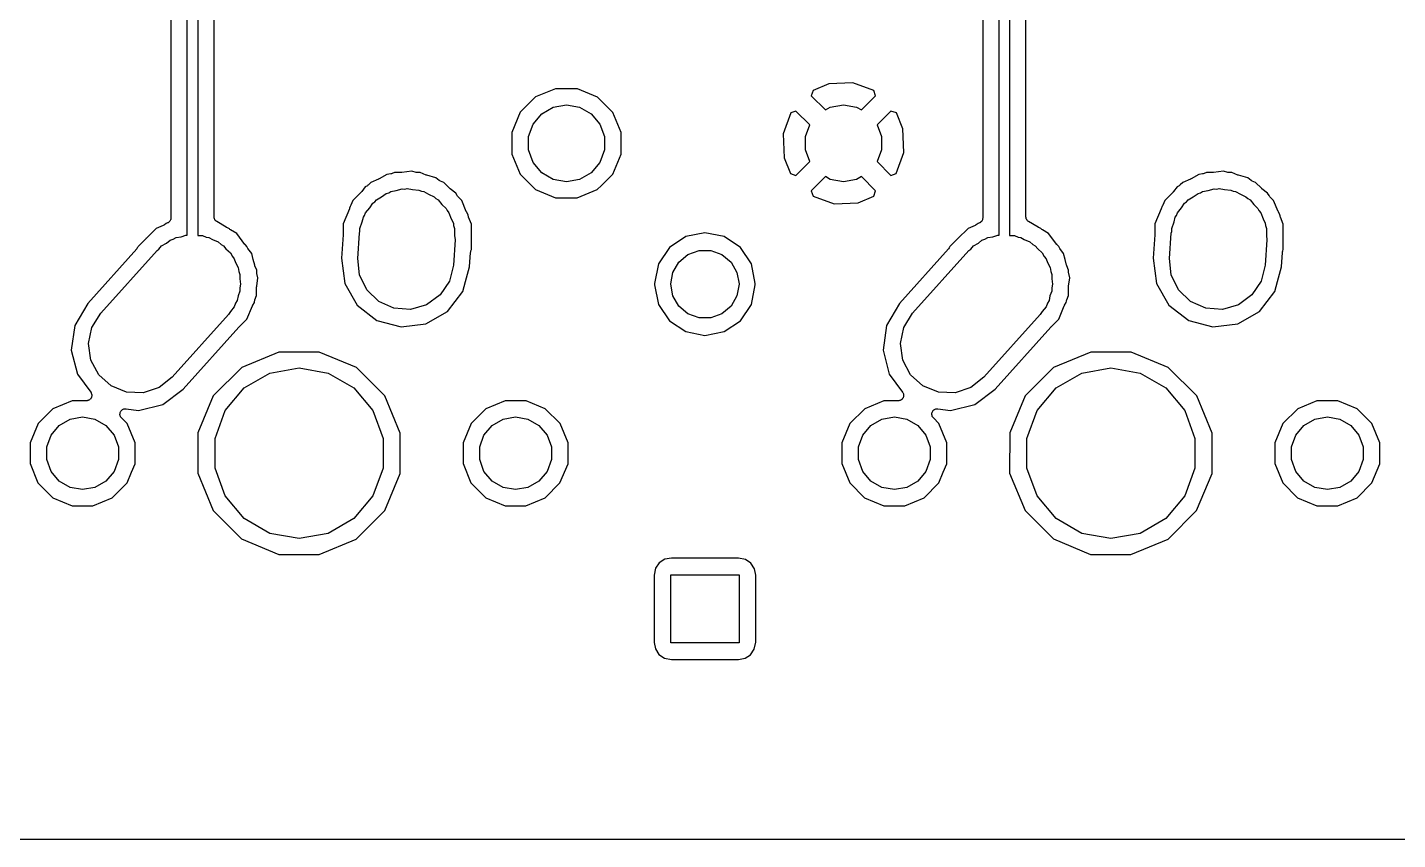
# Model space of a CAD drawing. Extents: x 29 to 257, y -104 to -29.
# Drawn here: x 50.78 to 82.93, y -104.32 to -85.26 of the extents above; entities that cross this region are included whole.
import ezdxf

# ---------------------------------------------------------------- set-up
doc = ezdxf.new("R2010")
doc.units = 0
doc.header["$MEASUREMENT"] = 0
doc.layers.add('BLACK', color=7, linetype='CONTINUOUS')

msp = doc.modelspace()

# ---------------------------------------------------------------- linework, layer by layer
at = {"layer": 'Black'}
for p, q in [((54.775, -73.7452), (54.775, -90.1395)), ((73.825, -73.7452), (73.825, -90.1395)), ((54.525, -90.1312), (54.525, -74.0239)), ((73.575, -90.1312), (73.575, -74.0239)), ((54.144, -75.1666), (54.144, -89.7294)), ((73.194, -75.1666), (73.194, -89.7294)), ((55.156, -88.2538), (55.156, -77.8711)), ((74.206, -89.705), (74.206, -79.0512)), ((63.1713, -86.6938), (62.7003, -86.8884)), ((63.6809, -86.6942), (63.1713, -86.6938)), ((64.1516, -86.8897), (63.6809, -86.6942)), ((69.2128, -86.7336), (69.1699, -86.8607)), ((69.5834, -86.5801), (69.2128, -86.7336)), ((70.1458, -86.5565), (69.5834, -86.5801)), ((70.6383, -86.7367), (70.1458, -86.5565)), ((70.6801, -86.8607), (70.6383, -86.7367)), ((62.7003, -86.8884), (62.3397, -87.2484)), ((62.8443, -87.2829), (63.116, -87.126)), ((63.116, -87.126), (63.425, -87.0716)), ((63.425, -87.0716), (63.734, -87.126)), ((63.734, -87.126), (64.0057, -87.2829)), ((64.2463, -86.9846), (64.1516, -86.8897)), ((64.5116, -87.2503), (64.2463, -86.9846)), ((69.1699, -86.8607), (69.5014, -87.1922)), ((69.5014, -87.1922), (69.616, -87.126)), ((69.616, -87.126), (69.925, -87.0716)), ((69.925, -87.0716), (70.234, -87.126)), ((70.234, -87.126), (70.3486, -87.1922)), ((70.3486, -87.1922), (70.6801, -86.8607)), ((62.3397, -87.2484), (62.1442, -87.7191)), ((62.6426, -87.5233), (62.8443, -87.2829)), ((64.0057, -87.2829), (64.2074, -87.5233)), ((64.7062, -87.7213), (64.5116, -87.2503)), ((68.6867, -87.2617), (68.5065, -87.7542)), ((68.8107, -87.2199), (68.6867, -87.2617)), ((69.135, -87.5442), (68.8107, -87.2199)), ((71.0393, -87.2199), (70.715, -87.5442)), ((71.1664, -87.2628), (71.0393, -87.2199)), ((71.3199, -87.6334), (71.1664, -87.2628)), ((62.1442, -87.7191), (62.1438, -88.2287)), ((62.5353, -87.8181), (62.6426, -87.5233)), ((64.2074, -87.5233), (64.3147, -87.8181)), ((64.7058, -88.2309), (64.7062, -87.7342)), ((64.7062, -87.7342), (64.7062, -87.7213)), ((64.7062, -87.7342), (64.7062, -87.7342)), ((68.5065, -87.7542), (68.5301, -88.3166)), ((69.0353, -87.8181), (69.135, -87.5442)), ((70.715, -87.5442), (70.8147, -87.8181)), ((71.3435, -88.1958), (71.3199, -87.6334)), ((62.5353, -88.1319), (62.5353, -87.8181)), ((64.3147, -87.8181), (64.3147, -88.1319)), ((69.0353, -88.1319), (69.0353, -87.8181)), ((70.8147, -87.8181), (70.8147, -88.1319)), ((55.156, -89.705), (55.156, -88.2538)), ((62.1438, -88.2287), (62.3384, -88.6997)), ((62.6426, -88.4267), (62.5353, -88.1319)), ((64.3147, -88.1319), (64.2074, -88.4267)), ((64.5103, -88.7016), (64.7058, -88.2309)), ((68.5301, -88.3166), (68.6836, -88.6872)), ((68.8107, -88.7301), (69.135, -88.4058)), ((69.135, -88.4058), (69.0353, -88.1319)), ((70.8147, -88.1319), (70.715, -88.4058)), ((70.715, -88.4058), (71.0393, -88.7301)), ((71.1633, -88.6883), (71.3435, -88.1958)), ((59.2142, -88.707), (59.0328, -88.8109)), ((59.3029, -88.6957), (59.2142, -88.707)), ((59.3189, -88.6907), (59.3029, -88.6957)), ((59.3353, -88.6871), (59.3189, -88.6907)), ((59.3918, -88.6637), (59.3353, -88.6871)), ((59.5427, -88.6639), (59.3918, -88.6637)), ((59.5508, -88.6625), (59.5427, -88.6639)), ((59.559, -88.6628), (59.5508, -88.6625)), ((59.796, -88.6325), (59.559, -88.6628)), ((59.8966, -88.6598), (59.796, -88.6325)), ((59.9133, -88.6613), (59.8966, -88.6598)), ((59.9298, -88.6642), (59.9133, -88.6613)), ((59.9909, -88.6643), (59.9298, -88.6642)), ((60.1303, -88.7222), (59.9909, -88.6643)), ((60.1383, -88.7239), (60.1303, -88.7222)), ((60.1457, -88.7274), (60.1383, -88.7239)), ((60.3622, -88.7862), (60.1457, -88.7274)), ((62.3384, -88.6997), (62.6984, -89.0603)), ((62.8443, -88.6671), (62.6426, -88.4267)), ((63.116, -88.824), (62.8443, -88.6671)), ((64.0057, -88.6671), (63.734, -88.824)), ((64.2074, -88.4267), (64.0057, -88.6671)), ((64.2462, -88.9653), (64.5103, -88.7016)), ((68.6836, -88.6872), (68.8107, -88.7301)), ((71.0393, -88.7301), (71.1633, -88.6883)), ((78.2642, -88.707), (78.0828, -88.8109)), ((78.3529, -88.6957), (78.2642, -88.707)), ((78.3689, -88.6907), (78.3529, -88.6957)), ((78.3853, -88.6871), (78.3689, -88.6907)), ((78.4418, -88.6637), (78.3853, -88.6871)), ((78.5927, -88.6639), (78.4418, -88.6637)), ((78.6008, -88.6625), (78.5927, -88.6639)), ((78.609, -88.6628), (78.6008, -88.6625)), ((78.846, -88.6325), (78.609, -88.6628)), ((78.9466, -88.6598), (78.846, -88.6325)), ((78.9633, -88.6613), (78.9466, -88.6598)), ((78.9798, -88.6642), (78.9633, -88.6613)), ((79.0409, -88.6643), (78.9798, -88.6642)), ((79.1803, -88.7222), (79.0409, -88.6643)), ((79.1883, -88.7239), (79.1803, -88.7222)), ((79.1957, -88.7274), (79.1883, -88.7239)), ((79.4122, -88.7862), (79.1957, -88.7274)), ((58.7051, -88.9986), (58.6202, -89.1085)), ((58.753, -88.9712), (58.7051, -88.9986)), ((58.7658, -88.9605), (58.753, -88.9712)), ((58.7796, -88.9509), (58.7658, -88.9605)), ((58.838, -88.8925), (58.7796, -88.9509)), ((59.0182, -88.8181), (58.838, -88.8925)), ((59.0251, -88.8137), (59.0182, -88.8181)), ((59.0328, -88.8109), (59.0251, -88.8137)), ((59.431, -89.0864), (59.5717, -89.0459)), ((59.5717, -89.0459), (59.6356, -89.0503)), ((59.6356, -89.0503), (59.69, -89.0407)), ((59.69, -89.0407), (59.8142, -89.0626)), ((60.4389, -88.8455), (60.3622, -88.7862)), ((60.4538, -88.8533), (60.4389, -88.8455)), ((60.4679, -88.8623), (60.4538, -88.8533)), ((60.5442, -88.894), (60.4679, -88.8623)), ((60.6819, -89.032), (60.5442, -88.894)), ((60.6886, -89.0367), (60.6819, -89.032)), ((60.6941, -89.0427), (60.6886, -89.0367)), ((60.8264, -89.1449), (60.6941, -89.0427)), ((63.425, -88.8784), (63.116, -88.824)), ((63.734, -88.824), (63.425, -88.8784)), ((64.1497, -89.0616), (64.2462, -88.9653)), ((69.5014, -88.7578), (69.1699, -89.0893)), ((69.616, -88.824), (69.5014, -88.7578)), ((69.925, -88.8784), (69.616, -88.824)), ((70.234, -88.824), (69.925, -88.8784)), ((70.3486, -88.7578), (70.234, -88.824)), ((70.6801, -89.0893), (70.3486, -88.7578)), ((77.7551, -88.9986), (77.6702, -89.1085)), ((77.803, -88.9712), (77.7551, -88.9986)), ((77.8158, -88.9605), (77.803, -88.9712)), ((77.8296, -88.9509), (77.8158, -88.9605)), ((77.888, -88.8925), (77.8296, -88.9509)), ((78.0682, -88.8181), (77.888, -88.8925)), ((78.0751, -88.8137), (78.0682, -88.8181)), ((78.0828, -88.8109), (78.0751, -88.8137)), ((78.481, -89.0864), (78.6217, -89.0459)), ((78.6217, -89.0459), (78.6856, -89.0503)), ((78.6856, -89.0503), (78.74, -89.0407)), ((78.74, -89.0407), (78.8642, -89.0626)), ((79.4889, -88.8455), (79.4122, -88.7862)), ((79.5038, -88.8533), (79.4889, -88.8455)), ((79.5179, -88.8623), (79.5038, -88.8533)), ((79.5942, -88.894), (79.5179, -88.8623)), ((79.7319, -89.032), (79.5942, -88.894)), ((79.7386, -89.0367), (79.7319, -89.032)), ((79.7441, -89.0427), (79.7386, -89.0367)), ((79.8764, -89.1449), (79.7441, -89.0427)), ((58.414, -89.3158), (58.3671, -89.4289)), ((58.6095, -89.1207), (58.414, -89.3158)), ((58.6142, -89.114), (58.6095, -89.1207)), ((58.6202, -89.1085), (58.6142, -89.114)), ((58.8804, -89.3839), (58.9252, -89.3512)), ((58.9252, -89.3512), (58.9641, -89.3049)), ((58.9641, -89.3049), (59.0837, -89.2358)), ((59.0837, -89.2358), (59.1962, -89.1539)), ((59.1962, -89.1539), (59.2548, -89.1371)), ((59.2548, -89.1371), (59.3038, -89.1088)), ((59.3038, -89.1088), (59.431, -89.0864)), ((59.8142, -89.0626), (59.9615, -89.0728)), ((59.9615, -89.0728), (60.0205, -89.099)), ((60.0205, -89.099), (60.0762, -89.1088)), ((60.0762, -89.1088), (60.1882, -89.1734)), ((60.1882, -89.1734), (60.3186, -89.2313)), ((60.3186, -89.2313), (60.3635, -89.2747)), ((60.3635, -89.2747), (60.4159, -89.3049)), ((60.4159, -89.3049), (60.5047, -89.4107)), ((60.8607, -89.2048), (60.8264, -89.1449)), ((60.8714, -89.2177), (60.8607, -89.2048)), ((60.881, -89.2314), (60.8714, -89.2177)), ((60.9675, -89.318), (60.881, -89.2314)), ((61.0729, -89.5733), (60.9675, -89.318)), ((62.6984, -89.0603), (63.1691, -89.2558)), ((63.1691, -89.2558), (63.6787, -89.2562)), ((63.6787, -89.2562), (64.1497, -89.0616)), ((69.1699, -89.0893), (69.2117, -89.2133)), ((69.2117, -89.2133), (69.7042, -89.3935)), ((69.7042, -89.3935), (70.2666, -89.3699)), ((70.2666, -89.3699), (70.6372, -89.2164)), ((70.6372, -89.2164), (70.6801, -89.0893)), ((77.464, -89.3158), (77.4171, -89.4289)), ((77.6595, -89.1207), (77.464, -89.3158)), ((77.6642, -89.114), (77.6595, -89.1207)), ((77.6702, -89.1085), (77.6642, -89.114)), ((77.9304, -89.3839), (77.9752, -89.3512)), ((77.9752, -89.3512), (78.0141, -89.3049)), ((78.0141, -89.3049), (78.1337, -89.2358)), ((78.1337, -89.2358), (78.2462, -89.1539)), ((78.2462, -89.1539), (78.3048, -89.1371)), ((78.3048, -89.1371), (78.3538, -89.1088)), ((78.3538, -89.1088), (78.481, -89.0864)), ((78.8642, -89.0626), (79.0115, -89.0728)), ((79.0115, -89.0728), (79.0705, -89.099)), ((79.0705, -89.099), (79.1262, -89.1088)), ((79.1262, -89.1088), (79.2382, -89.1734)), ((79.2382, -89.1734), (79.3686, -89.2313)), ((79.3686, -89.2313), (79.4135, -89.2747)), ((79.4135, -89.2747), (79.4659, -89.3049)), ((79.4659, -89.3049), (79.5547, -89.4107)), ((79.9107, -89.2048), (79.8764, -89.1449)), ((79.9214, -89.2177), (79.9107, -89.2048)), ((79.931, -89.2314), (79.9214, -89.2177)), ((80.0175, -89.318), (79.931, -89.2314)), ((80.1229, -89.5733), (80.0175, -89.318)), ((58.3309, -89.5161), (58.1843, -89.8691)), ((58.3326, -89.5081), (58.3309, -89.5161)), ((58.3361, -89.5007), (58.3326, -89.5081)), ((58.3464, -89.4628), (58.3361, -89.5007)), ((58.3503, -89.4578), (58.3464, -89.4628)), ((58.3581, -89.443), (58.3503, -89.4578)), ((58.3671, -89.4289), (58.3581, -89.443)), ((58.6622, -89.708), (58.6893, -89.6678)), ((58.6893, -89.6678), (58.712, -89.6054)), ((58.712, -89.6054), (58.8096, -89.4891)), ((58.8096, -89.4891), (58.8804, -89.3839)), ((60.5047, -89.4107), (60.5999, -89.5025)), ((60.5999, -89.5025), (60.6253, -89.5545)), ((60.6253, -89.5545), (60.668, -89.6054)), ((60.668, -89.6054), (60.7199, -89.748)), ((61.0773, -89.5802), (61.0729, -89.5733)), ((61.0801, -89.5879), (61.0773, -89.5802)), ((61.118, -89.654), (61.0801, -89.5879)), ((61.1211, -89.6782), (61.118, -89.654)), ((61.126, -89.6942), (61.1211, -89.6782)), ((61.1297, -89.7105), (61.126, -89.6942)), ((77.3809, -89.5161), (77.2343, -89.8691)), ((77.3826, -89.5081), (77.3809, -89.5161)), ((77.3861, -89.5007), (77.3826, -89.5081)), ((77.3964, -89.4628), (77.3861, -89.5007)), ((77.4003, -89.4578), (77.3964, -89.4628)), ((77.4081, -89.443), (77.4003, -89.4578)), ((77.4171, -89.4289), (77.4081, -89.443)), ((77.7122, -89.708), (77.7393, -89.6678)), ((77.7393, -89.6678), (77.762, -89.6054)), ((77.762, -89.6054), (77.8596, -89.4891)), ((77.8596, -89.4891), (77.9304, -89.3839)), ((79.5547, -89.4107), (79.6499, -89.5025)), ((79.6499, -89.5025), (79.6753, -89.5545)), ((79.6753, -89.5545), (79.718, -89.6054)), ((79.718, -89.6054), (79.7699, -89.748)), ((80.1273, -89.5802), (80.1229, -89.5733)), ((80.1301, -89.5879), (80.1273, -89.5802)), ((80.168, -89.654), (80.1301, -89.5879)), ((80.1711, -89.6782), (80.168, -89.654)), ((80.176, -89.6942), (80.1711, -89.6782)), ((80.1797, -89.7105), (80.176, -89.6942)), ((53.798, -89.9725), (53.5604, -90.2097)), ((53.9637, -89.9041), (53.798, -89.9725)), ((53.9772, -89.8955), (53.9637, -89.9041)), ((53.9914, -89.8883), (53.9772, -89.8955)), ((54.0346, -89.856), (53.9914, -89.8883)), ((54.0485, -89.8524), (54.0346, -89.856)), ((54.0642, -89.8453), (54.0485, -89.8524)), ((54.0805, -89.8394), (54.0642, -89.8453)), ((54.0842, -89.8362), (54.0805, -89.8394)), ((54.0887, -89.8342), (54.0842, -89.8362)), ((54.101, -89.8221), (54.0887, -89.8342)), ((54.1143, -89.811), (54.101, -89.8221)), ((54.1167, -89.8068), (54.1143, -89.811)), ((54.1202, -89.8034), (54.1167, -89.8068)), ((54.1277, -89.7878), (54.1202, -89.8034)), ((54.1363, -89.7728), (54.1277, -89.7878)), ((54.1372, -89.768), (54.1363, -89.7728)), ((54.1393, -89.7636), (54.1372, -89.768)), ((54.141, -89.7464), (54.1393, -89.7636)), ((54.144, -89.7294), (54.141, -89.7464)), ((55.1597, -89.726), (55.156, -89.705)), ((55.1632, -89.7471), (55.1597, -89.726)), ((55.1635, -89.7477), (55.1632, -89.7471)), ((55.1637, -89.7484), (55.1635, -89.7477)), ((55.1744, -89.767), (55.1637, -89.7484)), ((55.1848, -89.7855), (55.1744, -89.767)), ((55.1853, -89.786), (55.1848, -89.7855)), ((55.1857, -89.7866), (55.1853, -89.786)), ((55.2021, -89.8004), (55.1857, -89.7866)), ((55.2183, -89.8143), (55.2021, -89.8004)), ((55.4418, -89.9467), (55.2183, -89.8143)), ((55.4502, -89.9499), (55.4418, -89.9467)), ((55.4578, -89.9548), (55.4502, -89.9499)), ((55.5042, -89.974), (55.4578, -89.9548)), ((55.5165, -89.9864), (55.5042, -89.974)), ((55.5296, -89.9956), (55.5165, -89.9864)), ((55.5417, -90.0059), (55.5296, -89.9956)), ((55.6883, -90.0928), (55.5417, -90.0059)), ((58.1843, -89.8691), (58.184, -90.1132)), ((58.5779, -89.9739), (58.6355, -89.8156)), ((58.5779, -90.0476), (58.5779, -89.9739)), ((58.6355, -89.8156), (58.6622, -89.708)), ((60.7199, -89.748), (60.7715, -89.8535)), ((60.7715, -89.8535), (60.7769, -89.9046)), ((60.7769, -89.9046), (60.8021, -89.9739)), ((60.8021, -89.9739), (60.8021, -90.1424)), ((61.1963, -89.8718), (61.1297, -89.7105)), ((61.1957, -90.4709), (61.1963, -89.8718)), ((72.848, -89.9725), (72.6104, -90.2097)), ((73.0137, -89.9041), (72.848, -89.9725)), ((73.0272, -89.8955), (73.0137, -89.9041)), ((73.0414, -89.8883), (73.0272, -89.8955)), ((73.0846, -89.856), (73.0414, -89.8883)), ((73.0985, -89.8524), (73.0846, -89.856)), ((73.1142, -89.8453), (73.0985, -89.8524)), ((73.1305, -89.8394), (73.1142, -89.8453)), ((73.1342, -89.8362), (73.1305, -89.8394)), ((73.1387, -89.8342), (73.1342, -89.8362)), ((73.151, -89.8221), (73.1387, -89.8342)), ((73.1643, -89.811), (73.151, -89.8221)), ((73.1667, -89.8068), (73.1643, -89.811)), ((73.1702, -89.8034), (73.1667, -89.8068)), ((73.1777, -89.7878), (73.1702, -89.8034)), ((73.1863, -89.7728), (73.1777, -89.7878)), ((73.1872, -89.768), (73.1863, -89.7728)), ((73.1893, -89.7636), (73.1872, -89.768)), ((73.191, -89.7464), (73.1893, -89.7636)), ((73.194, -89.7294), (73.191, -89.7464)), ((74.2097, -89.726), (74.206, -89.705)), ((74.2132, -89.7471), (74.2097, -89.726)), ((74.2135, -89.7477), (74.2132, -89.7471)), ((74.2137, -89.7484), (74.2135, -89.7477)), ((74.2244, -89.767), (74.2137, -89.7484)), ((74.2348, -89.7855), (74.2244, -89.767)), ((74.2353, -89.786), (74.2348, -89.7855)), ((74.2357, -89.7866), (74.2353, -89.786)), ((74.2521, -89.8004), (74.2357, -89.7866)), ((74.2683, -89.8143), (74.2521, -89.8004)), ((74.4918, -89.9467), (74.2683, -89.8143)), ((74.5002, -89.9499), (74.4918, -89.9467)), ((74.5078, -89.9548), (74.5002, -89.9499)), ((74.5542, -89.974), (74.5078, -89.9548)), ((74.5665, -89.9864), (74.5542, -89.974)), ((74.5796, -89.9956), (74.5665, -89.9864)), ((74.5917, -90.0059), (74.5796, -89.9956)), ((74.7383, -90.0928), (74.5917, -90.0059)), ((77.2343, -89.8691), (77.234, -90.1132)), ((77.6279, -89.9739), (77.6855, -89.8156)), ((77.6279, -90.0476), (77.6279, -89.9739)), ((77.6855, -89.8156), (77.7122, -89.708)), ((79.7699, -89.748), (79.8215, -89.8535)), ((79.8215, -89.8535), (79.8269, -89.9046)), ((79.8269, -89.9046), (79.8521, -89.9739)), ((79.8521, -89.9739), (79.8521, -90.1424)), ((80.2463, -89.8718), (80.1797, -89.7105)), ((80.2457, -90.4709), (80.2463, -89.8718)), ((53.5542, -90.2159), (53.374, -90.3958)), ((53.5563, -90.213), (53.5542, -90.2159)), ((53.5591, -90.2108), (53.5563, -90.213)), ((53.5594, -90.2104), (53.5591, -90.2108)), ((53.5604, -90.2097), (53.5594, -90.2104)), ((53.9241, -90.3849), (54.0432, -90.3162)), ((54.0432, -90.3162), (54.1255, -90.2516)), ((54.1255, -90.2516), (54.1934, -90.2294)), ((54.1934, -90.2294), (54.2638, -90.1888)), ((54.2638, -90.1888), (54.3808, -90.1682)), ((54.3808, -90.1682), (54.4969, -90.1302)), ((54.4969, -90.1302), (54.525, -90.1312)), ((54.775, -90.1395), (54.8874, -90.1432)), ((54.8874, -90.1432), (54.9732, -90.1777)), ((54.9732, -90.1777), (55.0362, -90.1888)), ((55.0362, -90.1888), (55.1174, -90.2357)), ((55.1174, -90.2357), (55.2499, -90.2889)), ((55.2499, -90.2889), (55.3225, -90.3541)), ((55.8803, -90.349), (55.6883, -90.0928)), ((58.1837, -90.1218), (58.1458, -90.6715)), ((58.184, -90.1132), (58.1833, -90.1174)), ((58.1833, -90.1174), (58.1837, -90.1218)), ((58.5273, -90.678), (58.568, -90.0872)), ((58.568, -90.0872), (58.5779, -90.0476)), ((60.8127, -90.242), (60.772, -90.8328)), ((60.8021, -90.1424), (60.8127, -90.242)), ((66.224, -90.1668), (65.8417, -90.4223)), ((66.675, -90.0771), (66.224, -90.1668)), ((67.126, -90.1668), (66.675, -90.0771)), ((67.5083, -90.4223), (67.126, -90.1668)), ((72.6042, -90.2159), (72.424, -90.3958)), ((72.6063, -90.213), (72.6042, -90.2159)), ((72.6091, -90.2108), (72.6063, -90.213)), ((72.6094, -90.2104), (72.6091, -90.2108)), ((72.6104, -90.2097), (72.6094, -90.2104)), ((72.9741, -90.3849), (73.0932, -90.3162)), ((73.0932, -90.3162), (73.1755, -90.2516)), ((73.1755, -90.2516), (73.2434, -90.2294)), ((73.2434, -90.2294), (73.3138, -90.1888)), ((73.3138, -90.1888), (73.4308, -90.1682)), ((73.4308, -90.1682), (73.5469, -90.1302)), ((73.5469, -90.1302), (73.575, -90.1312)), ((73.825, -90.1395), (73.9374, -90.1432)), ((73.9374, -90.1432), (74.0232, -90.1777)), ((74.0232, -90.1777), (74.0862, -90.1888)), ((74.0862, -90.1888), (74.1674, -90.2357)), ((74.1674, -90.2357), (74.2999, -90.2889)), ((74.2999, -90.2889), (74.3725, -90.3541)), ((74.9303, -90.349), (74.7383, -90.0928)), ((77.2337, -90.1218), (77.1958, -90.6715)), ((77.234, -90.1132), (77.2333, -90.1174)), ((77.2333, -90.1174), (77.2337, -90.1218)), ((77.5773, -90.678), (77.618, -90.0872)), ((77.618, -90.0872), (77.6279, -90.0476)), ((79.8627, -90.242), (79.822, -90.8328)), ((79.8521, -90.1424), (79.8627, -90.242)), ((53.3431, -90.4515), (52.1932, -91.733)), ((52.4973, -91.9647), (53.818, -90.4927)), ((53.3544, -90.4333), (53.3431, -90.4515)), ((53.3659, -90.4153), (53.3544, -90.4333)), ((53.374, -90.3958), (53.3659, -90.4153)), ((53.818, -90.4927), (53.8637, -90.4569)), ((53.8637, -90.4569), (53.9241, -90.3849)), ((55.3225, -90.3541), (55.3759, -90.3849)), ((55.3759, -90.3849), (55.4339, -90.4541)), ((55.4339, -90.4541), (55.5407, -90.5499)), ((55.5407, -90.5499), (55.5868, -90.6363)), ((55.5868, -90.6363), (55.628, -90.6854)), ((55.8868, -90.3551), (55.8803, -90.349)), ((55.892, -90.3625), (55.8868, -90.3551)), ((55.9275, -90.398), (55.892, -90.3625)), ((55.9341, -90.4142), (55.9275, -90.398)), ((55.9427, -90.4276), (55.9341, -90.4142)), ((55.9499, -90.4419), (55.9427, -90.4276)), ((56.0401, -90.5622), (55.9499, -90.4419)), ((56.0771, -90.7067), (56.0401, -90.5622)), ((61.1507, -90.8787), (61.174, -90.5405)), ((61.174, -90.5405), (61.179, -90.5205)), ((61.179, -90.5205), (61.1834, -90.5005)), ((61.1834, -90.5005), (61.1957, -90.4709)), ((65.8417, -90.4223), (65.5862, -90.8046)), ((66.0622, -90.764), (66.275, -90.5854)), ((66.275, -90.5854), (66.5361, -90.4903)), ((66.5361, -90.4903), (66.8139, -90.4903)), ((66.8139, -90.4903), (67.075, -90.5854)), ((67.075, -90.5854), (67.2878, -90.764)), ((67.7638, -90.8046), (67.5083, -90.4223)), ((72.3931, -90.4515), (71.2432, -91.733)), ((71.5473, -91.9647), (72.868, -90.4927)), ((72.4044, -90.4333), (72.3931, -90.4515)), ((72.4159, -90.4153), (72.4044, -90.4333)), ((72.424, -90.3958), (72.4159, -90.4153)), ((72.868, -90.4927), (72.9137, -90.4569)), ((72.9137, -90.4569), (72.9741, -90.3849)), ((74.3725, -90.3541), (74.4259, -90.3849)), ((74.4259, -90.3849), (74.4839, -90.4541)), ((74.4839, -90.4541), (74.5907, -90.5499)), ((74.5907, -90.5499), (74.6368, -90.6363)), ((74.6368, -90.6363), (74.678, -90.6854)), ((74.9368, -90.3551), (74.9303, -90.349)), ((74.942, -90.3625), (74.9368, -90.3551)), ((74.9775, -90.398), (74.942, -90.3625)), ((74.9841, -90.4142), (74.9775, -90.398)), ((74.9927, -90.4276), (74.9841, -90.4142)), ((74.9999, -90.4419), (74.9927, -90.4276)), ((75.0901, -90.5622), (74.9999, -90.4419)), ((75.1271, -90.7067), (75.0901, -90.5622)), ((80.2007, -90.8787), (80.224, -90.5405)), ((80.224, -90.5405), (80.229, -90.5205)), ((80.229, -90.5205), (80.2334, -90.5005)), ((80.2334, -90.5005), (80.2457, -90.4709)), ((55.628, -90.6854), (55.6601, -90.7734)), ((55.6601, -90.7734), (55.7247, -90.8945)), ((55.7247, -90.8945), (55.7379, -90.9873)), ((55.7379, -90.9873), (55.7621, -91.0539)), ((56.1107, -90.8382), (56.0771, -90.7067)), ((56.0771, -90.7067), (56.0771, -90.7067)), ((56.1144, -90.8464), (56.1107, -90.8382)), ((56.1164, -90.8552), (56.1144, -90.8464)), ((56.1563, -90.9518), (56.1164, -90.8552)), ((56.1562, -91), (56.1563, -90.9518)), ((58.1458, -90.6715), (58.222, -91.266)), ((58.5685, -91.0665), (58.5273, -90.678)), ((60.772, -90.8328), (60.6778, -91.212)), ((61.0574, -91.2223), (61.1507, -90.8787)), ((65.5862, -90.8046), (65.494, -91.2681)), ((65.9232, -91.0046), (66.0622, -90.764)), ((67.2878, -90.764), (67.4268, -91.0046)), ((67.856, -91.2681), (67.7638, -90.8046)), ((74.678, -90.6854), (74.7101, -90.7734)), ((74.7101, -90.7734), (74.7747, -90.8945)), ((74.7747, -90.8945), (74.7879, -90.9873)), ((74.7879, -90.9873), (74.8121, -91.0539)), ((75.1607, -90.8382), (75.1271, -90.7067)), ((75.1271, -90.7067), (75.1271, -90.7067)), ((75.1644, -90.8464), (75.1607, -90.8382)), ((75.1664, -90.8552), (75.1644, -90.8464)), ((75.2063, -90.9518), (75.1664, -90.8552)), ((75.2062, -91), (75.2063, -90.9518)), ((77.1958, -90.6715), (77.272, -91.266)), ((77.6185, -91.0665), (77.5773, -90.678)), ((79.822, -90.8328), (79.7278, -91.212)), ((80.1074, -91.2223), (80.2007, -90.8787)), ((55.7621, -91.0539), (55.7621, -91.1576)), ((55.7621, -91.1576), (55.7798, -91.2813)), ((55.7798, -91.2813), (55.7621, -91.3649)), ((56.159, -91.0157), (56.1562, -91)), ((56.1572, -91.3283), (56.1855, -91.1306)), ((56.1602, -91.0316), (56.159, -91.0157)), ((56.1855, -91.1306), (56.1602, -91.0316)), ((58.222, -91.266), (58.5136, -91.7751)), ((58.7401, -91.4175), (58.5685, -91.0665)), ((60.6778, -91.212), (60.4596, -91.5361)), ((60.9936, -91.4572), (61.0574, -91.2223)), ((65.494, -91.2681), (65.494, -91.2944)), ((65.494, -91.2944), (65.5862, -91.7579)), ((65.875, -91.2782), (65.9232, -91.0046)), ((65.875, -91.2843), (65.875, -91.2782)), ((65.9232, -91.5579), (65.875, -91.2843)), ((67.4268, -91.0046), (67.475, -91.2782)), ((67.475, -91.2843), (67.4268, -91.5579)), ((67.475, -91.2782), (67.475, -91.2843)), ((67.7638, -91.7579), (67.856, -91.2944)), ((67.856, -91.2944), (67.856, -91.2681)), ((74.8121, -91.0539), (74.8121, -91.1576)), ((74.8121, -91.1576), (74.8298, -91.2813)), ((74.8298, -91.2813), (74.8121, -91.3649)), ((75.209, -91.0157), (75.2062, -91)), ((75.2072, -91.3283), (75.2355, -91.1306)), ((75.2102, -91.0316), (75.209, -91.0157)), ((75.2355, -91.1306), (75.2102, -91.0316)), ((77.272, -91.266), (77.5636, -91.7751)), ((77.7901, -91.4175), (77.6185, -91.0665)), ((79.7278, -91.212), (79.5096, -91.5361)), ((80.0436, -91.4572), (80.1074, -91.2223)), ((55.7215, -91.5578), (55.6992, -91.6636)), ((55.7621, -91.4461), (55.7215, -91.5578)), ((55.7621, -91.3649), (55.7621, -91.4461)), ((56.1155, -91.6479), (56.1557, -91.5509)), ((56.1557, -91.5509), (56.1559, -91.3462)), ((56.1559, -91.3462), (56.1575, -91.3373)), ((56.1575, -91.3373), (56.1572, -91.3283)), ((59.0214, -91.6887), (58.7401, -91.4175)), ((60.4596, -91.5361), (60.1438, -91.7661)), ((60.6349, -91.9214), (60.9936, -91.4572)), ((66.0622, -91.7985), (65.9232, -91.5579)), ((67.4268, -91.5579), (67.2878, -91.7985)), ((74.7715, -91.5578), (74.7492, -91.6636)), ((74.8121, -91.4461), (74.7715, -91.5578)), ((74.8121, -91.3649), (74.8121, -91.4461)), ((75.1655, -91.6479), (75.2057, -91.5509)), ((75.2057, -91.5509), (75.2059, -91.3462)), ((75.2059, -91.3462), (75.2075, -91.3373)), ((75.2075, -91.3373), (75.2072, -91.3283)), ((78.0714, -91.6887), (77.7901, -91.4175)), ((79.5096, -91.5361), (79.1938, -91.7661)), ((79.6849, -91.9214), (80.0436, -91.4572)), ((52.1932, -91.733), (51.8877, -92.2487)), ((55.5396, -91.92), (55.4927, -91.9953)), ((55.628, -91.8146), (55.5396, -91.92)), ((55.6601, -91.7264), (55.628, -91.8146)), ((55.6992, -91.6636), (55.6601, -91.7264)), ((55.926, -92.1042), (56.0547, -91.7941)), ((56.0547, -91.7941), (56.0596, -91.7865)), ((56.0596, -91.7865), (56.0628, -91.7781)), ((56.0628, -91.7781), (56.1023, -91.7113)), ((56.1023, -91.7113), (56.107, -91.6786)), ((56.107, -91.6786), (56.112, -91.6634)), ((56.112, -91.6634), (56.1155, -91.6479)), ((58.5136, -91.7751), (58.9778, -92.1338)), ((59.3785, -91.8472), (59.0214, -91.6887)), ((59.7683, -91.8741), (59.3785, -91.8472)), ((60.1438, -91.7661), (59.7683, -91.8741)), ((60.1258, -92.213), (60.6349, -91.9214)), ((65.5862, -91.7579), (65.8417, -92.1402)), ((66.275, -91.9771), (66.0622, -91.7985)), ((67.2878, -91.7985), (67.075, -91.9771)), ((67.5083, -92.1402), (67.7638, -91.7579)), ((71.2432, -91.733), (70.9377, -92.2487)), ((74.5896, -91.92), (74.5427, -91.9953)), ((74.678, -91.8146), (74.5896, -91.92)), ((74.7101, -91.7264), (74.678, -91.8146)), ((74.7492, -91.6636), (74.7101, -91.7264)), ((74.976, -92.1042), (75.1047, -91.7941)), ((75.1047, -91.7941), (75.1096, -91.7865)), ((75.1096, -91.7865), (75.1128, -91.7781)), ((75.1128, -91.7781), (75.1523, -91.7113)), ((75.1523, -91.7113), (75.157, -91.6786)), ((75.157, -91.6786), (75.162, -91.6634)), ((75.162, -91.6634), (75.1655, -91.6479)), ((77.5636, -91.7751), (78.0278, -92.1338)), ((78.4285, -91.8472), (78.0714, -91.6887)), ((78.8183, -91.8741), (78.4285, -91.8472)), ((79.1938, -91.7661), (78.8183, -91.8741)), ((79.1758, -92.213), (79.6849, -91.9214)), ((51.8877, -92.2487), (51.8045, -92.8294)), ((52.2908, -92.2964), (52.4973, -91.9647)), ((55.4927, -91.9953), (54.172, -93.4673)), ((55.7457, -92.2841), (55.926, -92.1042)), ((58.9778, -92.1338), (59.544, -92.2875)), ((59.544, -92.2875), (60.1258, -92.213)), ((65.8417, -92.1402), (66.224, -92.3957)), ((66.5361, -92.0722), (66.275, -91.9771)), ((66.8139, -92.0722), (66.5361, -92.0722)), ((67.075, -91.9771), (66.8139, -92.0722)), ((67.126, -92.3957), (67.5083, -92.1402)), ((70.9377, -92.2487), (70.8545, -92.8294)), ((71.3408, -92.2964), (71.5473, -91.9647)), ((74.5427, -91.9953), (73.222, -93.4673)), ((74.7957, -92.2841), (74.976, -92.1042)), ((78.0278, -92.1338), (78.594, -92.2875)), ((78.594, -92.2875), (79.1758, -92.213)), ((52.2102, -92.6787), (52.2908, -92.2964)), ((54.4351, -93.7446), (55.7409, -92.2892)), ((55.7409, -92.2892), (55.7437, -92.287)), ((55.7437, -92.287), (55.7457, -92.2841)), ((66.224, -92.3957), (66.675, -92.4854)), ((66.675, -92.4854), (67.126, -92.3957)), ((71.2602, -92.6787), (71.3408, -92.2964)), ((73.4851, -93.7446), (74.7909, -92.2892)), ((74.7909, -92.2892), (74.7937, -92.287)), ((74.7937, -92.287), (74.7957, -92.2841)), ((51.8045, -92.8294), (51.9499, -93.3978)), ((52.2653, -93.0655), (52.2102, -92.6787)), ((56.6797, -92.8747), (55.8065, -93.2355)), ((57.6245, -92.8755), (56.6797, -92.8747)), ((58.497, -93.2378), (57.6245, -92.8755)), ((70.8545, -92.8294), (70.9999, -93.3978)), ((71.3153, -93.0655), (71.2602, -92.6787)), ((75.7297, -92.8747), (74.8565, -93.2355)), ((76.6745, -92.8755), (75.7297, -92.8747)), ((77.547, -93.2378), (76.6745, -92.8755)), ((52.4493, -93.4101), (52.2653, -93.0655)), ((55.8065, -93.2355), (55.1378, -93.903)), ((59.1645, -93.9065), (58.497, -93.2378)), ((71.4993, -93.4101), (71.3153, -93.0655)), ((74.8565, -93.2355), (74.1878, -93.903)), ((78.2145, -93.9065), (77.547, -93.2378)), ((51.9499, -93.3978), (52.2626, -93.815)), ((52.7401, -93.6711), (52.4493, -93.4101)), ((54.172, -93.4673), (53.8645, -93.7084)), ((55.8635, -93.7167), (56.4654, -93.3692)), ((56.4654, -93.3692), (57.15, -93.2485)), ((57.15, -93.2485), (57.8346, -93.3692)), ((57.8346, -93.3692), (58.4365, -93.7167)), ((70.9999, -93.3978), (71.3126, -93.815)), ((71.7901, -93.6711), (71.4993, -93.4101)), ((73.222, -93.4673), (72.9145, -93.7084)), ((74.9134, -93.7167), (75.5154, -93.3692)), ((75.5154, -93.3692), (76.2, -93.2485)), ((76.2, -93.2485), (76.8846, -93.3692)), ((76.8846, -93.3692), (77.4865, -93.7167)), ((52.2626, -93.815), (52.2661, -93.8219)), ((52.2661, -93.8219), (52.271, -93.8278)), ((52.271, -93.8278), (52.276, -93.8414)), ((52.276, -93.8414), (52.2825, -93.8544)), ((52.2825, -93.8544), (52.2834, -93.862)), ((52.2834, -93.862), (52.2861, -93.8692)), ((52.2861, -93.8692), (52.286, -93.8837)), ((53.1026, -93.8168), (52.7401, -93.6711)), ((53.4931, -93.8298), (53.1026, -93.8168)), ((53.8645, -93.7084), (53.4931, -93.8298)), ((53.9554, -94.104), (54.4351, -93.7446)), ((55.4166, -94.2492), (55.8635, -93.7167)), ((58.4365, -93.7167), (58.8834, -94.2492)), ((71.3126, -93.815), (71.3161, -93.8219)), ((71.3161, -93.8219), (71.321, -93.8278)), ((71.321, -93.8278), (71.326, -93.8414)), ((71.326, -93.8414), (71.3325, -93.8544)), ((71.3325, -93.8544), (71.3334, -93.862)), ((71.3334, -93.862), (71.3361, -93.8692)), ((71.3361, -93.8692), (71.336, -93.8837)), ((72.1526, -93.8168), (71.7901, -93.6711)), ((72.5431, -93.8298), (72.1526, -93.8168)), ((72.9145, -93.7084), (72.5431, -93.8298)), ((73.0054, -94.104), (73.4851, -93.7446)), ((74.4666, -94.2492), (74.9134, -93.7167)), ((77.4865, -93.7167), (77.9334, -94.2492)), ((51.826, -94.0179), (51.3731, -94.205)), ((52.1609, -94.0182), (51.826, -94.0179)), ((52.1684, -94.0168), (52.1609, -94.0182)), ((52.1761, -94.0173), (52.1684, -94.0168)), ((52.19, -94.0131), (52.1761, -94.0173)), ((52.2043, -94.0106), (52.19, -94.0131)), ((52.211, -94.0067), (52.2043, -94.0106)), ((52.2183, -94.0045), (52.211, -94.0067)), ((52.2299, -93.9958), (52.2183, -94.0045)), ((52.2425, -93.9885), (52.2299, -93.9958)), ((52.2475, -93.9827), (52.2425, -93.9885)), ((52.2536, -93.978), (52.2475, -93.9827)), ((52.2616, -93.9659), (52.2536, -93.978)), ((52.2709, -93.9548), (52.2616, -93.9659)), ((52.2735, -93.9476), (52.2709, -93.9548)), ((52.2777, -93.9411), (52.2735, -93.9476)), ((52.281, -93.927), (52.2777, -93.9411)), ((52.286, -93.9133), (52.281, -93.927)), ((52.286, -93.8837), (52.2878, -93.8982)), ((52.2878, -93.8982), (52.286, -93.9057)), ((52.286, -93.9057), (52.286, -93.9133)), ((53.3871, -94.2494), (53.9554, -94.104)), ((55.1378, -93.903), (54.7755, -94.7755)), ((59.5253, -94.7797), (59.1645, -93.9065)), ((61.986, -94.0179), (61.5331, -94.205)), ((62.4761, -94.0183), (61.986, -94.0179)), ((62.9287, -94.2063), (62.4761, -94.0183)), ((70.876, -94.0179), (70.4231, -94.205)), ((71.2109, -94.0182), (70.876, -94.0179)), ((71.2184, -94.0168), (71.2109, -94.0182)), ((71.2261, -94.0173), (71.2184, -94.0168)), ((71.24, -94.0131), (71.2261, -94.0173)), ((71.2543, -94.0106), (71.24, -94.0131)), ((71.261, -94.0067), (71.2543, -94.0106)), ((71.2683, -94.0045), (71.261, -94.0067)), ((71.2799, -93.9958), (71.2683, -94.0045)), ((71.2925, -93.9885), (71.2799, -93.9958)), ((71.2975, -93.9827), (71.2925, -93.9885)), ((71.3036, -93.978), (71.2975, -93.9827)), ((71.3116, -93.9659), (71.3036, -93.978)), ((71.3209, -93.9548), (71.3116, -93.9659)), ((71.3235, -93.9476), (71.3209, -93.9548)), ((71.3277, -93.9411), (71.3235, -93.9476)), ((71.331, -93.927), (71.3277, -93.9411)), ((71.336, -93.9133), (71.331, -93.927)), ((71.336, -93.8837), (71.3378, -93.8982)), ((71.3378, -93.8982), (71.336, -93.9057)), ((71.336, -93.9057), (71.336, -93.9133)), ((72.4371, -94.2494), (73.0054, -94.104)), ((74.1878, -93.903), (73.8255, -94.7755)), ((78.5753, -94.7797), (78.2145, -93.9065)), ((81.036, -94.0179), (80.5831, -94.205)), ((81.5261, -94.0183), (81.036, -94.0179)), ((81.9787, -94.2063), (81.5261, -94.0183)), ((51.3731, -94.205), (51.0263, -94.5513)), ((51.521, -94.5957), (51.7779, -94.4474)), ((51.7779, -94.4474), (52.07, -94.3958)), ((52.07, -94.3958), (52.3621, -94.4474)), ((52.3621, -94.4474), (52.619, -94.5957)), ((52.9477, -94.3371), (52.9504, -94.3186)), ((52.9485, -94.3405), (52.9477, -94.3371)), ((52.9481, -94.3439), (52.9485, -94.3405)), ((52.953, -94.362), (52.9481, -94.3439)), ((52.9504, -94.3186), (52.952, -94.3)), ((52.952, -94.3), (52.9535, -94.2969)), ((52.9568, -94.3802), (52.953, -94.362)), ((52.9535, -94.2969), (52.954, -94.2934)), ((52.954, -94.2934), (52.9628, -94.277)), ((52.9586, -94.3832), (52.9568, -94.3802)), ((52.9595, -94.3865), (52.9586, -94.3832)), ((52.9702, -94.4019), (52.9595, -94.3865)), ((52.9628, -94.277), (52.9707, -94.26)), ((52.9801, -94.4177), (52.9702, -94.4019)), ((52.9707, -94.26), (52.9732, -94.2576)), ((52.9732, -94.2576), (52.9748, -94.2545)), ((52.9748, -94.2545), (52.9887, -94.2421)), ((52.9828, -94.4199), (52.9801, -94.4177)), ((52.9848, -94.4227), (52.9828, -94.4199)), ((53.115, -94.5531), (52.9848, -94.4227)), ((52.9887, -94.2421), (53.0019, -94.2289)), ((53.0019, -94.2289), (53.0051, -94.2274)), ((53.0051, -94.2274), (53.0077, -94.2251)), ((53.0077, -94.2251), (53.025, -94.2181)), ((53.025, -94.2181), (53.0419, -94.2103)), ((53.0419, -94.2103), (53.0454, -94.21)), ((53.0454, -94.21), (53.0486, -94.2087)), ((53.0486, -94.2087), (53.0673, -94.2081)), ((53.0673, -94.2081), (53.0859, -94.2065)), ((53.0859, -94.2065), (53.0892, -94.2074)), ((53.0892, -94.2074), (53.0927, -94.2073)), ((53.0927, -94.2073), (53.3871, -94.2494)), ((55.1789, -94.9024), (55.4166, -94.2492)), ((58.8834, -94.2492), (59.1211, -94.9024)), ((61.5331, -94.205), (61.1863, -94.5513)), ((61.681, -94.5957), (61.9379, -94.4474)), ((61.9379, -94.4474), (62.23, -94.3958)), ((62.23, -94.3958), (62.5221, -94.4474)), ((62.5221, -94.4474), (62.779, -94.5957)), ((63.275, -94.5531), (62.9287, -94.2063)), ((70.4231, -94.205), (70.0763, -94.5513)), ((70.571, -94.5957), (70.8279, -94.4474)), ((70.8279, -94.4474), (71.12, -94.3958)), ((71.12, -94.3958), (71.4121, -94.4474)), ((71.4121, -94.4474), (71.669, -94.5957)), ((71.9977, -94.3371), (72.0004, -94.3186)), ((71.9985, -94.3405), (71.9977, -94.3371)), ((71.9981, -94.3439), (71.9985, -94.3405)), ((72.003, -94.362), (71.9981, -94.3439)), ((72.0004, -94.3186), (72.002, -94.3)), ((72.002, -94.3), (72.0035, -94.2969)), ((72.0068, -94.3802), (72.003, -94.362)), ((72.0035, -94.2969), (72.004, -94.2934)), ((72.004, -94.2934), (72.0128, -94.277)), ((72.0086, -94.3832), (72.0068, -94.3802)), ((72.0095, -94.3865), (72.0086, -94.3832)), ((72.0202, -94.4019), (72.0095, -94.3865)), ((72.0128, -94.277), (72.0207, -94.26)), ((72.0301, -94.4177), (72.0202, -94.4019)), ((72.0207, -94.26), (72.0232, -94.2576)), ((72.0232, -94.2576), (72.0248, -94.2545)), ((72.0248, -94.2545), (72.0387, -94.2421)), ((72.0328, -94.4199), (72.0301, -94.4177)), ((72.0348, -94.4227), (72.0328, -94.4199)), ((72.165, -94.5531), (72.0348, -94.4227)), ((72.0387, -94.2421), (72.0519, -94.2289)), ((72.0519, -94.2289), (72.0551, -94.2274)), ((72.0551, -94.2274), (72.0577, -94.2251)), ((72.0577, -94.2251), (72.075, -94.2181)), ((72.075, -94.2181), (72.0919, -94.2103)), ((72.0919, -94.2103), (72.0954, -94.21)), ((72.0954, -94.21), (72.0986, -94.2087)), ((72.0986, -94.2087), (72.1173, -94.2081)), ((72.1173, -94.2081), (72.1359, -94.2065)), ((72.1359, -94.2065), (72.1392, -94.2074)), ((72.1392, -94.2074), (72.1427, -94.2073)), ((72.1427, -94.2073), (72.4371, -94.2494)), ((74.2289, -94.9024), (74.4666, -94.2492)), ((77.9334, -94.2492), (78.1711, -94.9024)), ((80.5831, -94.205), (80.2363, -94.5513)), ((80.731, -94.5957), (80.9879, -94.4474)), ((80.9879, -94.4474), (81.28, -94.3958)), ((81.28, -94.3958), (81.5721, -94.4474)), ((81.5721, -94.4474), (81.829, -94.5957)), ((82.325, -94.5531), (81.9787, -94.2063)), ((51.0263, -94.5513), (50.8383, -95.0039)), ((51.2288, -95.1017), (51.3303, -94.8229)), ((51.3303, -94.8229), (51.521, -94.5957)), ((52.619, -94.5957), (52.8097, -94.8229)), ((52.8097, -94.8229), (52.9112, -95.1017)), ((53.3021, -95.006), (53.115, -94.5531)), ((54.7755, -94.7755), (54.7747, -95.7203)), ((59.5247, -95.519), (59.5253, -94.7797)), ((61.1863, -94.5513), (60.9983, -95.0039)), ((61.3888, -95.1017), (61.4903, -94.8229)), ((61.4903, -94.8229), (61.681, -94.5957)), ((62.779, -94.5957), (62.9697, -94.8229)), ((62.9697, -94.8229), (63.0712, -95.1017)), ((63.4621, -95.006), (63.275, -94.5531)), ((70.0763, -94.5513), (69.8883, -95.0039)), ((70.2788, -95.1017), (70.3803, -94.8229)), ((70.3803, -94.8229), (70.571, -94.5957)), ((71.669, -94.5957), (71.8597, -94.8229)), ((71.8597, -94.8229), (71.9612, -95.1017)), ((72.3521, -95.006), (72.165, -94.5531)), ((73.8255, -94.7755), (73.8247, -95.7203)), ((78.5747, -95.519), (78.5753, -94.7797)), ((80.2363, -94.5513), (80.0483, -95.0039)), ((80.4388, -95.1017), (80.5403, -94.8229)), ((80.5403, -94.8229), (80.731, -94.5957)), ((81.829, -94.5957), (82.0197, -94.8229)), ((82.0197, -94.8229), (82.1212, -95.1017)), ((82.5121, -95.006), (82.325, -94.5531)), ((50.8383, -95.0039), (50.8379, -95.494)), ((51.2288, -95.3983), (51.2288, -95.1017)), ((52.9112, -95.1017), (52.9112, -95.3983)), ((53.3017, -95.4961), (53.3021, -95.006)), ((55.1789, -95.5976), (55.1789, -94.9024)), ((59.1211, -94.9024), (59.1211, -95.5976)), ((60.9983, -95.0039), (60.9979, -95.494)), ((61.3888, -95.3983), (61.3888, -95.1017)), ((63.0712, -95.1017), (63.0712, -95.3983)), ((63.4617, -95.4961), (63.4621, -95.006)), ((69.8883, -95.0039), (69.8879, -95.494)), ((70.2788, -95.3983), (70.2788, -95.1017)), ((71.9612, -95.1017), (71.9612, -95.3983)), ((72.3517, -95.4961), (72.3521, -95.006)), ((74.2289, -95.5976), (74.2289, -94.9024)), ((78.1711, -94.9024), (78.1711, -95.5976)), ((80.0483, -95.0039), (80.0479, -95.494)), ((80.4388, -95.3983), (80.4388, -95.1017)), ((82.1212, -95.1017), (82.1212, -95.3983)), ((82.5117, -95.4961), (82.5121, -95.006)), ((51.3303, -95.6771), (51.2288, -95.3983)), ((52.9112, -95.3983), (52.8097, -95.6771)), ((61.4903, -95.6771), (61.3888, -95.3983)), ((63.0712, -95.3983), (62.9697, -95.6771)), ((70.3803, -95.6771), (70.2788, -95.3983)), ((71.9612, -95.3983), (71.8597, -95.6771)), ((80.5403, -95.6771), (80.4388, -95.3983)), ((82.1212, -95.3983), (82.0197, -95.6771)), ((50.8379, -95.494), (51.025, -95.9469)), ((51.521, -95.9043), (51.3303, -95.6771)), ((52.8097, -95.6771), (52.619, -95.9043)), ((53.1137, -95.9487), (53.2184, -95.6968)), ((53.2184, -95.6968), (53.3017, -95.4961)), ((54.7747, -95.7203), (55.1355, -96.5935)), ((55.4166, -96.2508), (55.1789, -95.5976)), ((59.1211, -95.5976), (58.8834, -96.2508)), ((59.1622, -96.597), (59.5245, -95.7245)), ((59.5245, -95.7245), (59.5247, -95.519)), ((60.9979, -95.494), (61.185, -95.9469)), ((61.681, -95.9043), (61.4903, -95.6771)), ((62.9697, -95.6771), (62.779, -95.9043)), ((63.2737, -95.9487), (63.4617, -95.4961)), ((69.8879, -95.494), (70.075, -95.9469)), ((70.571, -95.9043), (70.3803, -95.6771)), ((71.8597, -95.6771), (71.669, -95.9043)), ((72.1637, -95.9487), (72.2684, -95.6968)), ((72.2684, -95.6968), (72.3517, -95.4961)), ((73.8247, -95.7203), (74.1855, -96.5935)), ((74.4666, -96.2508), (74.2289, -95.5976)), ((78.1711, -95.5976), (77.9334, -96.2508)), ((78.2122, -96.597), (78.5745, -95.7245)), ((78.5745, -95.7245), (78.5747, -95.519)), ((80.0479, -95.494), (80.235, -95.9469)), ((80.731, -95.9043), (80.5403, -95.6771)), ((82.0197, -95.6771), (81.829, -95.9043)), ((82.3237, -95.9487), (82.5117, -95.4961)), ((51.025, -95.9469), (51.3713, -96.2937)), ((51.7779, -96.0526), (51.521, -95.9043)), ((52.07, -96.1041), (51.7779, -96.0526)), ((52.3621, -96.0526), (52.07, -96.1041)), ((52.619, -95.9043), (52.3621, -96.0526)), ((52.7669, -96.295), (53.1137, -95.9487)), ((61.185, -95.9469), (61.5313, -96.2937)), ((61.9379, -96.0526), (61.681, -95.9043)), ((62.23, -96.1041), (61.9379, -96.0526)), ((62.5221, -96.0526), (62.23, -96.1041)), ((62.779, -95.9043), (62.5221, -96.0526)), ((62.9269, -96.295), (63.2737, -95.9487)), ((70.075, -95.9469), (70.4213, -96.2937)), ((70.8279, -96.0526), (70.571, -95.9043)), ((71.12, -96.1041), (70.8279, -96.0526)), ((71.4121, -96.0526), (71.12, -96.1041)), ((71.669, -95.9043), (71.4121, -96.0526)), ((71.8169, -96.295), (72.1637, -95.9487)), ((80.235, -95.9469), (80.5813, -96.2937)), ((80.9879, -96.0526), (80.731, -95.9043)), ((81.28, -96.1041), (80.9879, -96.0526)), ((81.5721, -96.0526), (81.28, -96.1041)), ((81.829, -95.9043), (81.5721, -96.0526)), ((81.9769, -96.295), (82.3237, -95.9487)), ((51.3713, -96.2937), (51.8239, -96.4817)), ((52.314, -96.4821), (52.7669, -96.295)), ((55.8635, -96.7832), (55.4166, -96.2508)), ((58.8834, -96.2508), (58.4365, -96.7832)), ((61.5313, -96.2937), (61.9839, -96.4817)), ((62.474, -96.4821), (62.9269, -96.295)), ((70.4213, -96.2937), (70.8739, -96.4817)), ((71.364, -96.4821), (71.8169, -96.295)), ((74.9134, -96.7832), (74.4666, -96.2508)), ((77.9334, -96.2508), (77.4865, -96.7832)), ((80.5813, -96.2937), (81.0339, -96.4817)), ((81.524, -96.4821), (81.9769, -96.295)), ((51.8239, -96.4817), (52.314, -96.4821)), ((55.1355, -96.5935), (55.803, -97.2622)), ((58.4935, -97.2645), (59.1622, -96.597)), ((61.9839, -96.4817), (62.474, -96.4821)), ((70.8739, -96.4817), (71.364, -96.4821)), ((74.1855, -96.5935), (74.853, -97.2622)), ((77.5435, -97.2645), (78.2122, -96.597)), ((81.0339, -96.4817), (81.524, -96.4821)), ((56.4654, -97.1308), (55.8635, -96.7832)), ((58.4365, -96.7832), (57.8346, -97.1308)), ((75.5154, -97.1308), (74.9134, -96.7832)), ((77.4865, -96.7832), (76.8846, -97.1308)), ((55.803, -97.2622), (56.6755, -97.6245)), ((57.15, -97.2515), (56.4654, -97.1308)), ((57.8346, -97.1308), (57.15, -97.2515)), ((57.6203, -97.6253), (58.4935, -97.2645)), ((74.853, -97.2622), (75.7255, -97.6245)), ((76.2, -97.2515), (75.5154, -97.1308)), ((76.8846, -97.1308), (76.2, -97.2515)), ((76.6703, -97.6253), (77.5435, -97.2645)), ((56.6755, -97.6245), (57.6203, -97.6253)), ((65.7346, -97.7389), (65.6042, -97.8229)), ((65.8868, -97.7103), (65.7346, -97.7389)), ((67.4623, -97.7103), (65.8868, -97.7103)), ((67.6261, -97.7435), (67.4623, -97.7103)), ((75.7255, -97.6245), (76.6703, -97.6253)), ((65.5172, -97.9502), (65.484, -98.114)), ((65.6042, -97.8229), (65.5172, -97.9502)), ((67.7534, -97.8304), (67.6261, -97.7435)), ((67.8373, -97.9609), (67.7534, -97.8304)), ((67.866, -98.1131), (67.8373, -97.9609)), ((65.484, -98.114), (65.484, -99.6894)), ((65.875, -99.7013), (65.875, -98.1012)), ((65.875, -98.1012), (67.475, -98.1012)), ((67.475, -98.1012), (67.475, -99.7013)), ((67.866, -99.6885), (67.866, -98.1131)), ((65.484, -99.6894), (65.5127, -99.8416)), ((65.5127, -99.8416), (65.5966, -99.9721)), ((65.5966, -99.9721), (65.7239, -100.059)), ((67.475, -99.7013), (65.875, -99.7013)), ((67.6154, -100.064), (67.7458, -99.9796)), ((67.7458, -99.9796), (67.8328, -99.8523)), ((67.8328, -99.8523), (67.866, -99.6885)), ((65.7239, -100.059), (65.8877, -100.092)), ((65.8877, -100.092), (67.4632, -100.092)), ((67.4632, -100.092), (67.6154, -100.064)), ((130.383, -104.319), (31.0137, -104.319))]:
    msp.add_line(p, q, dxfattribs=at)

doc.saveas('drawing.dxf')
